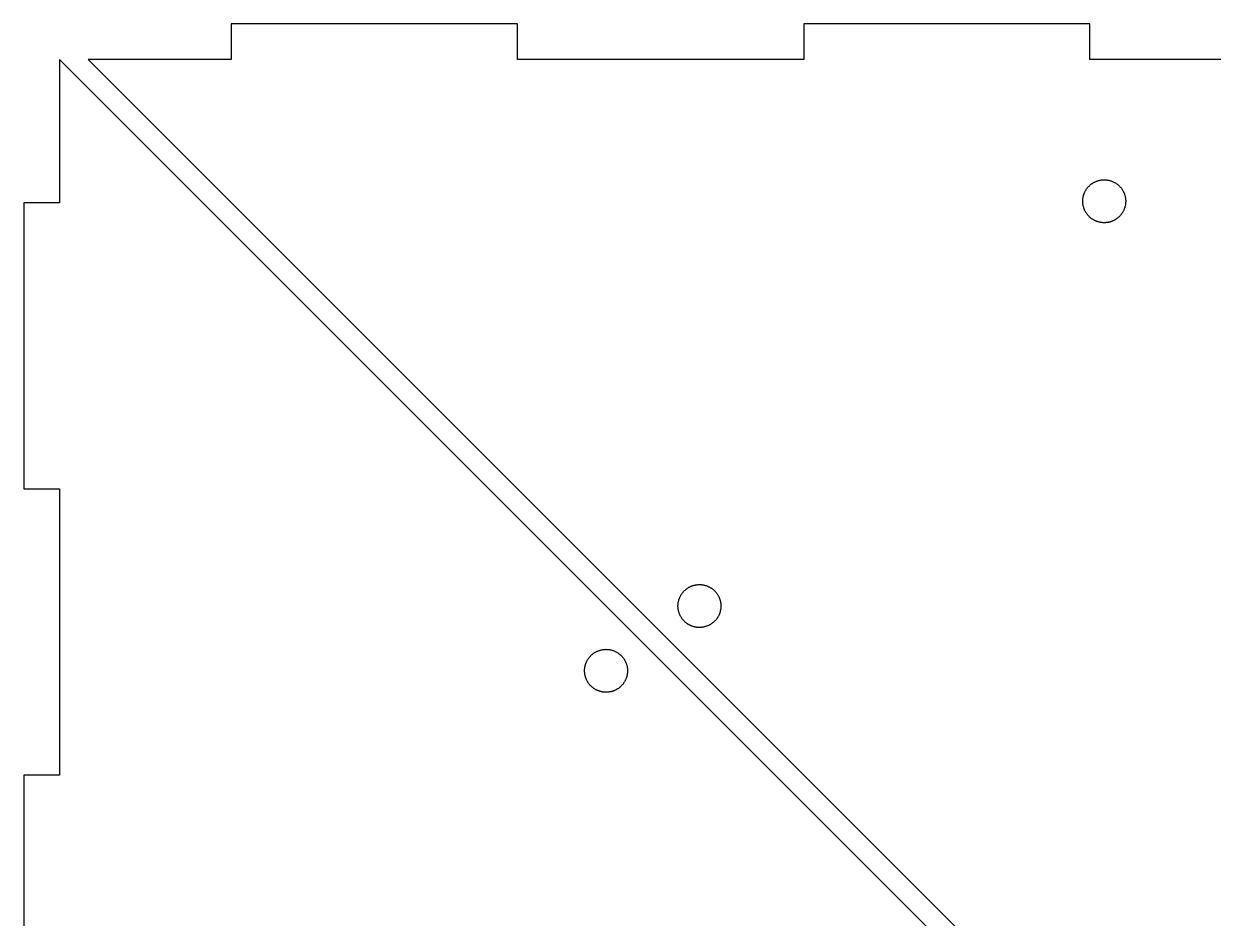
# Model space of a CAD drawing. Header units: metres. Extents: x -136 to 200, y -122 to 130.
# Drawn here: x -2.5 to 80.6, y -60 to 2.5 of the extents above; entities that cross this region are included whole.
import ezdxf

# ---------------------------------------------------------------- set-up
doc = ezdxf.new("R2010")
doc.units = ezdxf.units.M

msp = doc.modelspace()

# ---------------------------------------------------------------- linework, layer by layer
for p, q in [((32, 2.5), (12, 2.5)), ((12, 2.5), (12, 0)), ((32, 0), (32, 2.5)), ((72, 2.5), (52, 2.5)), ((52, 2.5), (52, 0)), ((72, 0), (72, 2.5)), ((120, -120), (0, 0)), ((0, 0), (0, -10)), ((12, 0), (2, 0)), ((2, 0), (122, -120)), ((52, 0), (32, 0)), ((92, 0), (72, 0)), ((71.6856, -9.17061), (71.7044, -9.13794)), ((71.7044, -9.13794), (71.724, -9.10571)), ((71.724, -9.10571), (71.7444, -9.07402)), ((71.7444, -9.07402), (71.7656, -9.04283)), ((71.7656, -9.04283), (71.7876, -9.01221)), ((71.7876, -9.01221), (71.8103, -8.98212)), ((71.8103, -8.98212), (71.8338, -8.95262)), ((71.8338, -8.95262), (71.858, -8.92372)), ((71.858, -8.92372), (71.8829, -8.89546)), ((71.8829, -8.89546), (71.9085, -8.86781)), ((71.9085, -8.86781), (71.9349, -8.84082)), ((71.9349, -8.84082), (71.9619, -8.8145)), ((71.9619, -8.8145), (71.9895, -8.78886)), ((71.9895, -8.78886), (72.0178, -8.76395)), ((72.0178, -8.76395), (72.0466, -8.73973)), ((72.0466, -8.73973), (72.0762, -8.71626)), ((72.0762, -8.71626), (72.1062, -8.69353)), ((72.1062, -8.69353), (72.1369, -8.67155)), ((72.1369, -8.67155), (72.168, -8.65036)), ((72.168, -8.65036), (72.1998, -8.62997)), ((72.1998, -8.62997), (72.232, -8.61038)), ((72.232, -8.61038), (72.2646, -8.5916)), ((72.2646, -8.5916), (72.2978, -8.57364)), ((72.2978, -8.57364), (72.3314, -8.55652)), ((72.3314, -8.55652), (72.3654, -8.54027)), ((72.3654, -8.54027), (72.3998, -8.52484)), ((72.3998, -8.52484), (72.4346, -8.51033)), ((72.4346, -8.51033), (72.4697, -8.49666)), ((72.4697, -8.49666), (72.5052, -8.48389)), ((72.5052, -8.48389), (72.541, -8.47202)), ((72.541, -8.47202), (72.577, -8.46104)), ((72.577, -8.46104), (72.6134, -8.45099)), ((72.6134, -8.45099), (72.6499, -8.44185)), ((72.6499, -8.44185), (72.6867, -8.43362)), ((72.6867, -8.43362), (72.7237, -8.42633)), ((72.7237, -8.42633), (72.7609, -8.41995)), ((72.7609, -8.41995), (72.7982, -8.41454)), ((72.7982, -8.41454), (72.8356, -8.41003)), ((72.8356, -8.41003), (72.8731, -8.40648)), ((72.8731, -8.40648), (72.9107, -8.40388)), ((72.9107, -8.40388), (72.9484, -8.40224)), ((72.9484, -8.40224), (72.9861, -8.4015)), ((72.9861, -8.4015), (73.0238, -8.40175)), ((73.0238, -8.40175), (73.0615, -8.40294)), ((73.0615, -8.40294), (73.0991, -8.40508)), ((73.0991, -8.40508), (73.1367, -8.40814)), ((73.1367, -8.40814), (73.1742, -8.41216)), ((73.1742, -8.41216), (73.2115, -8.41713)), ((73.2115, -8.41713), (73.2488, -8.42302)), ((73.2488, -8.42302), (73.2858, -8.42986)), ((73.2858, -8.42986), (73.3227, -8.43761)), ((73.3227, -8.43761), (73.3594, -8.4463)), ((73.3594, -8.4463), (73.3959, -8.4559)), ((73.3959, -8.4559), (73.4321, -8.46642)), ((73.4321, -8.46642), (73.468, -8.47784)), ((73.468, -8.47784), (73.5036, -8.49016)), ((73.5036, -8.49016), (73.5389, -8.50339)), ((73.5389, -8.50339), (73.5739, -8.51747)), ((73.5739, -8.51747), (73.6085, -8.53244)), ((73.6085, -8.53244), (73.6427, -8.54829)), ((73.6427, -8.54829), (73.6765, -8.56497)), ((73.6765, -8.56497), (73.7099, -8.58252)), ((73.7099, -8.58252), (73.7428, -8.60088)), ((73.7428, -8.60088), (73.7752, -8.62007)), ((73.7752, -8.62007), (73.8072, -8.64008)), ((73.8072, -8.64008), (73.8386, -8.66087)), ((73.8386, -8.66087), (73.8696, -8.68243)), ((73.8696, -8.68243), (73.8999, -8.7048)), ((73.8999, -8.7048), (73.9297, -8.72791)), ((73.9297, -8.72791), (73.9589, -8.75175)), ((73.9589, -8.75175), (73.9875, -8.77632)), ((73.9875, -8.77632), (74.0155, -8.80161)), ((74.0155, -8.80161), (74.0428, -8.82758)), ((74.0428, -8.82758), (74.0694, -8.85423)), ((74.0694, -8.85423), (74.0954, -8.88155)), ((74.0954, -8.88155), (74.1207, -8.90952)), ((74.1207, -8.90952), (74.1452, -8.93811)), ((74.1452, -8.93811), (74.1691, -8.9673)), ((74.1691, -8.9673), (74.1922, -8.99709)), ((74.1922, -8.99709), (74.2146, -9.02745)), ((74.2146, -9.02745), (74.2361, -9.05836)), ((74.2361, -9.05836), (74.2569, -9.0898)), ((74.2569, -9.0898), (74.2769, -9.12177)), ((74.2769, -9.12177), (74.2961, -9.15422)), ((71.4955, -9.89206), (71.4963, -9.85437)), ((71.4958, -9.92976), (71.4955, -9.89206)), ((71.497, -9.96744), (71.4958, -9.92976)), ((71.4963, -9.85437), (71.4979, -9.81671)), ((71.4991, -10.0051), (71.497, -9.96744)), ((71.4979, -9.81671), (71.5005, -9.7791)), ((71.5005, -9.7791), (71.5041, -9.74156)), ((71.5041, -9.74156), (71.5086, -9.70413)), ((71.5086, -9.70413), (71.514, -9.66682)), ((71.514, -9.66682), (71.5204, -9.62968)), ((71.5204, -9.62968), (71.5276, -9.5927)), ((71.5276, -9.5927), (71.5359, -9.55591)), ((71.5359, -9.55591), (71.545, -9.51933)), ((71.545, -9.51933), (71.5551, -9.483)), ((71.5551, -9.483), (71.5661, -9.44693)), ((71.5661, -9.44693), (71.5779, -9.41116)), ((71.5779, -9.41116), (71.5907, -9.37569)), ((71.5907, -9.37569), (71.6044, -9.34055)), ((71.6044, -9.34055), (71.6189, -9.30577)), ((71.6189, -9.30577), (71.6343, -9.27136)), ((71.6343, -9.27136), (71.6506, -9.23737)), ((71.6506, -9.23737), (71.6677, -9.20377)), ((71.6677, -9.20377), (71.6856, -9.17061)), ((74.2961, -9.15422), (74.3145, -9.18713)), ((74.3145, -9.18713), (74.332, -9.2205)), ((74.332, -9.2205), (74.3487, -9.25432)), ((74.3487, -9.25432), (74.3646, -9.28851)), ((74.3646, -9.28851), (74.3795, -9.32312)), ((74.3795, -9.32312), (74.3936, -9.35808)), ((74.3936, -9.35808), (74.4068, -9.39337)), ((74.4068, -9.39337), (74.4192, -9.429)), ((74.4192, -9.429), (74.4306, -9.46494)), ((74.4306, -9.46494), (74.4411, -9.50113)), ((74.4411, -9.50113), (74.4507, -9.5376)), ((74.4507, -9.5376), (74.4594, -9.57428)), ((74.4594, -9.57428), (74.4671, -9.61116)), ((74.4671, -9.61116), (74.474, -9.64824)), ((74.474, -9.64824), (74.4799, -9.68547)), ((74.4799, -9.68547), (74.4848, -9.72284)), ((74.4848, -9.72284), (74.4889, -9.76031)), ((74.4889, -9.76031), (74.4919, -9.7979)), ((74.4919, -9.7979), (74.4941, -9.83554)), ((74.4948, -9.94861), (74.4931, -9.98627)), ((74.4941, -9.83554), (74.4953, -9.87321)), ((74.4955, -9.9109), (74.4948, -9.94861)), ((74.4953, -9.87321), (74.4955, -9.9109)), ((0, -10), (-2.5, -10)), ((-2.5, -10), (-2.5, -30)), ((71.5022, -10.0426), (71.4991, -10.0051)), ((71.5062, -10.0801), (71.5022, -10.0426)), ((71.5112, -10.1175), (71.5062, -10.0801)), ((71.517, -10.1547), (71.5112, -10.1175)), ((71.5239, -10.1918), (71.517, -10.1547)), ((71.5316, -10.2287), (71.5239, -10.1918)), ((71.5403, -10.2654), (71.5316, -10.2287)), ((71.5499, -10.3018), (71.5403, -10.2654)), ((71.5605, -10.338), (71.5499, -10.3018)), ((71.5719, -10.374), (71.5605, -10.338)), ((71.5842, -10.4096), (71.5719, -10.374)), ((71.5974, -10.4449), (71.5842, -10.4096)), ((71.6115, -10.4799), (71.5974, -10.4449)), ((71.6265, -10.5145), (71.6115, -10.4799)), ((71.6423, -10.5487), (71.6265, -10.5145)), ((71.659, -10.5825), (71.6423, -10.5487)), ((71.6765, -10.6158), (71.659, -10.5825)), ((71.6949, -10.6488), (71.6765, -10.6158)), ((71.7141, -10.6812), (71.6949, -10.6488)), ((71.7341, -10.7132), (71.7141, -10.6812)), ((71.7549, -10.7446), (71.7341, -10.7132)), ((71.7765, -10.7755), (71.7549, -10.7446)), ((71.7988, -10.8059), (71.7765, -10.7755)), ((74.2035, -10.7908), (74.1808, -10.8208)), ((74.2254, -10.7601), (74.2035, -10.7908)), ((74.2466, -10.729), (74.2254, -10.7601)), ((74.267, -10.6973), (74.2466, -10.729)), ((74.2866, -10.6651), (74.267, -10.6973)), ((74.3054, -10.6324), (74.2866, -10.6651)), ((74.3234, -10.5992), (74.3054, -10.6324)), ((74.3405, -10.5656), (74.3234, -10.5992)), ((74.3567, -10.5316), (74.3405, -10.5656)), ((74.3722, -10.4972), (74.3567, -10.5316)), ((74.3867, -10.4624), (74.3722, -10.4972)), ((74.4003, -10.4273), (74.3867, -10.4624)), ((74.4131, -10.3918), (74.4003, -10.4273)), ((74.425, -10.356), (74.4131, -10.3918)), ((74.436, -10.32), (74.425, -10.356)), ((74.446, -10.2836), (74.436, -10.32)), ((74.4552, -10.2471), (74.446, -10.2836)), ((74.4634, -10.2103), (74.4552, -10.2471)), ((74.4707, -10.1733), (74.4634, -10.2103)), ((74.4771, -10.1361), (74.4707, -10.1733)), ((74.4825, -10.0988), (74.4771, -10.1361)), ((74.487, -10.0614), (74.4825, -10.0988)), ((74.4905, -10.0239), (74.487, -10.0614)), ((74.4931, -9.98627), (74.4905, -10.0239)), ((71.8219, -10.8357), (71.7988, -10.8059)), ((71.8458, -10.8649), (71.8219, -10.8357)), ((71.8703, -10.8935), (71.8458, -10.8649)), ((71.8956, -10.9214), (71.8703, -10.8935)), ((71.9216, -10.9487), (71.8956, -10.9214)), ((71.9483, -10.9754), (71.9216, -10.9487)), ((71.9756, -11.0014), (71.9483, -10.9754)), ((72.0036, -11.0267), (71.9756, -11.0014)), ((72.0321, -11.0512), (72.0036, -11.0267)), ((72.0613, -11.0751), (72.0321, -11.0512)), ((72.0911, -11.0982), (72.0613, -11.0751)), ((72.1215, -11.1205), (72.0911, -11.0982)), ((72.1524, -11.1421), (72.1215, -11.1205)), ((72.1838, -11.1629), (72.1524, -11.1421)), ((72.2158, -11.1829), (72.1838, -11.1629)), ((72.2482, -11.2021), (72.2158, -11.1829)), ((72.2812, -11.2205), (72.2482, -11.2021)), ((72.3145, -11.238), (72.2812, -11.2205)), ((72.3483, -11.2547), (72.3145, -11.238)), ((72.3825, -11.2705), (72.3483, -11.2547)), ((72.4171, -11.2855), (72.3825, -11.2705)), ((72.4521, -11.2996), (72.4171, -11.2855)), ((72.4874, -11.3128), (72.4521, -11.2996)), ((72.523, -11.3251), (72.4874, -11.3128)), ((72.559, -11.3365), (72.523, -11.3251)), ((72.5952, -11.3471), (72.559, -11.3365)), ((72.6316, -11.3567), (72.5952, -11.3471)), ((72.6683, -11.3654), (72.6316, -11.3567)), ((72.7052, -11.3731), (72.6683, -11.3654)), ((72.7423, -11.38), (72.7052, -11.3731)), ((72.7795, -11.3859), (72.7423, -11.38)), ((72.8169, -11.3908), (72.7795, -11.3859)), ((72.8544, -11.3948), (72.8169, -11.3908)), ((72.8919, -11.3979), (72.8544, -11.3948)), ((72.9296, -11.4), (72.8919, -11.3979)), ((72.9672, -11.4012), (72.9296, -11.4)), ((73.0049, -11.4015), (72.9672, -11.4012)), ((73.0426, -11.4007), (73.0049, -11.4015)), ((73.0803, -11.3991), (73.0426, -11.4007)), ((73.1179, -11.3965), (73.0803, -11.3991)), ((73.1554, -11.3929), (73.1179, -11.3965)), ((73.1929, -11.3884), (73.1554, -11.3929)), ((73.2302, -11.383), (73.1929, -11.3884)), ((73.2673, -11.3767), (73.2302, -11.383)), ((73.3043, -11.3694), (73.2673, -11.3767)), ((73.3411, -11.3611), (73.3043, -11.3694)), ((73.3777, -11.352), (73.3411, -11.3611)), ((73.414, -11.3419), (73.3777, -11.352)), ((73.4501, -11.3309), (73.414, -11.3419)), ((73.4858, -11.3191), (73.4501, -11.3309)), ((73.5213, -11.3063), (73.4858, -11.3191)), ((73.5565, -11.2927), (73.5213, -11.3063)), ((73.5912, -11.2781), (73.5565, -11.2927)), ((73.6256, -11.2627), (73.5912, -11.2781)), ((73.6597, -11.2465), (73.6256, -11.2627)), ((73.6932, -11.2293), (73.6597, -11.2465)), ((73.7264, -11.2114), (73.6932, -11.2293)), ((73.7591, -11.1926), (73.7264, -11.2114)), ((73.7913, -11.173), (73.7591, -11.1926)), ((73.823, -11.1526), (73.7913, -11.173)), ((73.8542, -11.1314), (73.823, -11.1526)), ((73.8848, -11.1095), (73.8542, -11.1314)), ((73.9149, -11.0867), (73.8848, -11.1095)), ((73.9444, -11.0632), (73.9149, -11.0867)), ((73.9733, -11.039), (73.9444, -11.0632)), ((74.0015, -11.0141), (73.9733, -11.039)), ((74.0292, -10.9885), (74.0015, -11.0141)), ((74.0562, -10.9621), (74.0292, -10.9885)), ((74.0825, -10.9352), (74.0562, -10.9621)), ((74.1081, -10.9075), (74.0825, -10.9352)), ((74.1331, -10.8792), (74.1081, -10.9075)), ((74.1573, -10.8504), (74.1331, -10.8792)), ((74.1808, -10.8208), (74.1573, -10.8504)), ((-2.5, -30), (0, -30)), ((0, -30), (0, -50)), ((43.4202, -37.4222), (43.4397, -37.39)), ((43.4397, -37.39), (43.4601, -37.3583)), ((43.4601, -37.3583), (43.4813, -37.3271)), ((43.4813, -37.3271), (43.5033, -37.2965)), ((43.5033, -37.2965), (43.526, -37.2664)), ((43.526, -37.2664), (43.5495, -37.2369)), ((43.5495, -37.2369), (43.5737, -37.208)), ((43.5737, -37.208), (43.5986, -37.1797)), ((43.5986, -37.1797), (43.6243, -37.1521)), ((43.6243, -37.1521), (43.6506, -37.1251)), ((43.6506, -37.1251), (43.6776, -37.0988)), ((43.6776, -37.0988), (43.7052, -37.0731)), ((43.7052, -37.0731), (43.7335, -37.0482)), ((43.7335, -37.0482), (43.7624, -37.024)), ((43.7624, -37.024), (43.7919, -37.0005)), ((43.7919, -37.0005), (43.822, -36.9778)), ((43.822, -36.9778), (43.8526, -36.9558)), ((43.8526, -36.9558), (43.8838, -36.9346)), ((43.8838, -36.9346), (43.9155, -36.9142)), ((43.9155, -36.9142), (43.9477, -36.8946)), ((43.9477, -36.8946), (43.9804, -36.8759)), ((43.9804, -36.8759), (44.0135, -36.8579)), ((44.0135, -36.8579), (44.0471, -36.8408)), ((44.0471, -36.8408), (44.0811, -36.8245)), ((44.0811, -36.8245), (44.1155, -36.8091)), ((44.1155, -36.8091), (44.1503, -36.7946)), ((44.1503, -36.7946), (44.1855, -36.7809)), ((44.1855, -36.7809), (44.2209, -36.7682)), ((44.2209, -36.7682), (44.2567, -36.7563)), ((44.2567, -36.7563), (44.2928, -36.7453)), ((44.2928, -36.7453), (44.3291, -36.7352)), ((44.3291, -36.7352), (44.3657, -36.7261)), ((44.3657, -36.7261), (44.4025, -36.7179)), ((44.4025, -36.7179), (44.4395, -36.7106)), ((44.4395, -36.7106), (44.4766, -36.7042)), ((44.4766, -36.7042), (44.5139, -36.6988)), ((44.5139, -36.6988), (44.5513, -36.6943)), ((44.5513, -36.6943), (44.5889, -36.6908)), ((44.5889, -36.6908), (44.6265, -36.6881)), ((44.6265, -36.6881), (44.6641, -36.6865)), ((44.6641, -36.6865), (44.7018, -36.6858)), ((44.7018, -36.6858), (44.7395, -36.686)), ((44.7395, -36.686), (44.7772, -36.6872)), ((44.7772, -36.6872), (44.8148, -36.6893)), ((44.8148, -36.6893), (44.8524, -36.6924)), ((44.8524, -36.6924), (44.8899, -36.6964)), ((44.8899, -36.6964), (44.9273, -36.7014)), ((44.9273, -36.7014), (44.9645, -36.7073)), ((44.9645, -36.7073), (45.0016, -36.7141)), ((45.0016, -36.7141), (45.0385, -36.7219)), ((45.0385, -36.7219), (45.0752, -36.7306)), ((45.0752, -36.7306), (45.1116, -36.7402)), ((45.1116, -36.7402), (45.1478, -36.7507)), ((45.1478, -36.7507), (45.1837, -36.7621)), ((45.1837, -36.7621), (45.2194, -36.7744)), ((45.2194, -36.7744), (45.2547, -36.7876)), ((45.2547, -36.7876), (45.2896, -36.8017)), ((45.2896, -36.8017), (45.3242, -36.8167)), ((45.3242, -36.8167), (45.3584, -36.8326)), ((45.3584, -36.8326), (45.3922, -36.8492)), ((45.3922, -36.8492), (45.4256, -36.8668)), ((45.4256, -36.8668), (45.4585, -36.8851)), ((45.4585, -36.8851), (45.491, -36.9043)), ((45.491, -36.9043), (45.5229, -36.9243)), ((45.5229, -36.9243), (45.5544, -36.9451)), ((45.5544, -36.9451), (45.5853, -36.9667)), ((45.5853, -36.9667), (45.6157, -36.9891)), ((45.6157, -36.9891), (45.6454, -37.0122)), ((45.6454, -37.0122), (45.6746, -37.036)), ((45.6746, -37.036), (45.7032, -37.0606)), ((45.7032, -37.0606), (45.7312, -37.0859)), ((45.7312, -37.0859), (45.7585, -37.1118)), ((45.7585, -37.1118), (45.7852, -37.1385)), ((45.7852, -37.1385), (45.8111, -37.1658)), ((45.8111, -37.1658), (45.8364, -37.1938)), ((45.8364, -37.1938), (45.861, -37.2224)), ((45.861, -37.2224), (45.8848, -37.2516)), ((45.8848, -37.2516), (45.9079, -37.2813)), ((45.9079, -37.2813), (45.9303, -37.3117)), ((45.9303, -37.3117), (45.9519, -37.3426)), ((45.9519, -37.3426), (45.9727, -37.3741)), ((45.9727, -37.3741), (45.9927, -37.406)), ((43.2113, -38.1763), (43.212, -38.1386)), ((43.2115, -38.214), (43.2113, -38.1763)), ((43.2127, -38.2517), (43.2115, -38.214)), ((43.212, -38.1386), (43.2137, -38.101)), ((43.2137, -38.101), (43.2163, -38.0634)), ((43.2163, -38.0634), (43.2198, -38.0258)), ((43.2198, -38.0258), (43.2243, -37.9884)), ((43.2243, -37.9884), (43.2297, -37.9511)), ((43.2297, -37.9511), (43.2361, -37.9139)), ((43.2361, -37.9139), (43.2434, -37.877)), ((43.2434, -37.877), (43.2516, -37.8402)), ((43.2516, -37.8402), (43.2608, -37.8036)), ((43.2608, -37.8036), (43.2708, -37.7673)), ((43.2708, -37.7673), (43.2818, -37.7312)), ((43.2818, -37.7312), (43.2937, -37.6954)), ((43.2937, -37.6954), (43.3064, -37.6599)), ((43.3064, -37.6599), (43.3201, -37.6248)), ((43.3201, -37.6248), (43.3346, -37.59)), ((43.3346, -37.59), (43.35, -37.5556)), ((43.35, -37.5556), (43.3663, -37.5216)), ((43.3663, -37.5216), (43.3834, -37.488)), ((43.3834, -37.488), (43.4014, -37.4549)), ((43.4014, -37.4549), (43.4202, -37.4222)), ((45.9927, -37.406), (46.0119, -37.4385)), ((46.0119, -37.4385), (46.0302, -37.4714)), ((46.0302, -37.4714), (46.0478, -37.5048)), ((46.0478, -37.5048), (46.0645, -37.5386)), ((46.0645, -37.5386), (46.0803, -37.5728)), ((46.0803, -37.5728), (46.0953, -37.6074)), ((46.0953, -37.6074), (46.1094, -37.6423)), ((46.1094, -37.6423), (46.1226, -37.6776)), ((46.1226, -37.6776), (46.1349, -37.7133)), ((46.1349, -37.7133), (46.1463, -37.7492)), ((46.1463, -37.7492), (46.1568, -37.7854)), ((46.1568, -37.7854), (46.1665, -37.8219)), ((46.1665, -37.8219), (46.1751, -37.8585)), ((46.1751, -37.8585), (46.1829, -37.8954)), ((46.1829, -37.8954), (46.1897, -37.9325)), ((46.1897, -37.9325), (46.1956, -37.9697)), ((46.1956, -37.9697), (46.2006, -38.0071)), ((46.2006, -38.0071), (46.2046, -38.0446)), ((46.2046, -38.0446), (46.2077, -38.0822)), ((46.2077, -38.0822), (46.2098, -38.1198)), ((46.2098, -38.1198), (46.211, -38.1575)), ((46.2112, -38.1952), (46.2105, -38.2329)), ((46.211, -38.1575), (46.2112, -38.1952)), ((43.2148, -38.2893), (43.2127, -38.2517)), ((43.2179, -38.3269), (43.2148, -38.2893)), ((43.2219, -38.3644), (43.2179, -38.3269)), ((43.2269, -38.4018), (43.2219, -38.3644)), ((43.2328, -38.439), (43.2269, -38.4018)), ((43.2396, -38.4761), (43.2328, -38.439)), ((43.2474, -38.513), (43.2396, -38.4761)), ((43.2561, -38.5497), (43.2474, -38.513)), ((43.2657, -38.5861), (43.2561, -38.5497)), ((43.2762, -38.6223), (43.2657, -38.5861)), ((43.2876, -38.6582), (43.2762, -38.6223)), ((43.2999, -38.6939), (43.2876, -38.6582)), ((43.3132, -38.7292), (43.2999, -38.6939)), ((43.3273, -38.7641), (43.3132, -38.7292)), ((43.3422, -38.7987), (43.3273, -38.7641)), ((43.3581, -38.8329), (43.3422, -38.7987)), ((43.3747, -38.8667), (43.3581, -38.8329)), ((43.3923, -38.9001), (43.3747, -38.8667)), ((43.4106, -38.933), (43.3923, -38.9001)), ((43.4298, -38.9655), (43.4106, -38.933)), ((43.4498, -38.9974), (43.4298, -38.9655)), ((43.4706, -39.0289), (43.4498, -38.9974)), ((43.4922, -39.0598), (43.4706, -39.0289)), ((43.5146, -39.0901), (43.4922, -39.0598)), ((45.9412, -39.0444), (45.9192, -39.075)), ((45.9624, -39.0132), (45.9412, -39.0444)), ((45.9828, -38.9815), (45.9624, -39.0132)), ((46.0024, -38.9493), (45.9828, -38.9815)), ((46.0211, -38.9166), (46.0024, -38.9493)), ((46.0391, -38.8835), (46.0211, -38.9166)), ((46.0562, -38.8499), (46.0391, -38.8835)), ((46.0725, -38.8159), (46.0562, -38.8499)), ((46.0879, -38.7815), (46.0725, -38.8159)), ((46.1024, -38.7467), (46.0879, -38.7815)), ((46.1161, -38.7115), (46.1024, -38.7467)), ((46.1288, -38.6761), (46.1161, -38.7115)), ((46.1407, -38.6403), (46.1288, -38.6761)), ((46.1517, -38.6042), (46.1407, -38.6403)), ((46.1618, -38.5679), (46.1517, -38.6042)), ((46.1709, -38.5313), (46.1618, -38.5679)), ((46.1791, -38.4945), (46.1709, -38.5313)), ((46.1864, -38.4576), (46.1791, -38.4945)), ((46.1928, -38.4204), (46.1864, -38.4576)), ((46.1982, -38.3831), (46.1928, -38.4204)), ((46.2027, -38.3457), (46.1982, -38.3831)), ((46.2063, -38.3081), (46.2027, -38.3457)), ((46.2089, -38.2705), (46.2063, -38.3081)), ((46.2105, -38.2329), (46.2089, -38.2705)), ((43.5377, -39.1199), (43.5146, -39.0901)), ((43.5615, -39.1491), (43.5377, -39.1199)), ((43.5861, -39.1777), (43.5615, -39.1491)), ((43.6114, -39.2057), (43.5861, -39.1777)), ((43.6374, -39.233), (43.6114, -39.2057)), ((43.664, -39.2597), (43.6374, -39.233)), ((43.6913, -39.2856), (43.664, -39.2597)), ((43.7193, -39.3109), (43.6913, -39.2856)), ((43.7479, -39.3355), (43.7193, -39.3109)), ((43.7771, -39.3593), (43.7479, -39.3355)), ((43.8069, -39.3824), (43.7771, -39.3593)), ((43.8372, -39.4048), (43.8069, -39.3824)), ((43.8681, -39.4264), (43.8372, -39.4048)), ((43.8996, -39.4472), (43.8681, -39.4264)), ((43.9315, -39.4672), (43.8996, -39.4472)), ((43.964, -39.4864), (43.9315, -39.4672)), ((43.9969, -39.5047), (43.964, -39.4864)), ((44.0303, -39.5223), (43.9969, -39.5047)), ((44.0641, -39.539), (44.0303, -39.5223)), ((44.0983, -39.5548), (44.0641, -39.539)), ((44.1329, -39.5697), (44.0983, -39.5548)), ((44.1678, -39.5838), (44.1329, -39.5697)), ((44.2031, -39.5971), (44.1678, -39.5838)), ((44.2388, -39.6094), (44.2031, -39.5971)), ((44.2747, -39.6208), (44.2388, -39.6094)), ((44.3109, -39.6313), (44.2747, -39.6208)), ((44.3474, -39.6409), (44.3109, -39.6313)), ((44.384, -39.6496), (44.3474, -39.6409)), ((44.4209, -39.6574), (44.384, -39.6496)), ((44.458, -39.6642), (44.4209, -39.6574)), ((44.4952, -39.6701), (44.458, -39.6642)), ((44.5326, -39.6751), (44.4952, -39.6701)), ((44.5701, -39.6791), (44.5326, -39.6751)), ((44.6077, -39.6822), (44.5701, -39.6791)), ((44.6453, -39.6843), (44.6077, -39.6822)), ((44.683, -39.6855), (44.6453, -39.6843)), ((44.7207, -39.6857), (44.683, -39.6855)), ((44.7584, -39.685), (44.7207, -39.6857)), ((44.796, -39.6833), (44.7584, -39.685)), ((44.8336, -39.6807), (44.796, -39.6833)), ((44.8712, -39.6772), (44.8336, -39.6807)), ((44.9086, -39.6727), (44.8712, -39.6772)), ((44.9459, -39.6673), (44.9086, -39.6727)), ((44.9831, -39.6609), (44.9459, -39.6673)), ((45.0201, -39.6536), (44.9831, -39.6609)), ((45.0568, -39.6454), (45.0201, -39.6536)), ((45.0934, -39.6362), (45.0568, -39.6454)), ((45.1297, -39.6262), (45.0934, -39.6362)), ((45.1658, -39.6152), (45.1297, -39.6262)), ((45.2016, -39.6033), (45.1658, -39.6152)), ((45.2371, -39.5906), (45.2016, -39.6033)), ((45.2722, -39.5769), (45.2371, -39.5906)), ((45.307, -39.5624), (45.2722, -39.5769)), ((45.3414, -39.547), (45.307, -39.5624)), ((45.3754, -39.5307), (45.3414, -39.547)), ((45.409, -39.5136), (45.3754, -39.5307)), ((45.4421, -39.4956), (45.409, -39.5136)), ((45.4748, -39.4769), (45.4421, -39.4956)), ((45.507, -39.4573), (45.4748, -39.4769)), ((45.5387, -39.4369), (45.507, -39.4573)), ((45.5699, -39.4157), (45.5387, -39.4369)), ((45.6006, -39.3937), (45.5699, -39.4157)), ((45.6306, -39.371), (45.6006, -39.3937)), ((45.6601, -39.3475), (45.6306, -39.371)), ((45.689, -39.3233), (45.6601, -39.3475)), ((45.7173, -39.2984), (45.689, -39.3233)), ((45.7449, -39.2727), (45.7173, -39.2984)), ((45.7719, -39.2464), (45.7449, -39.2727)), ((45.7982, -39.2194), (45.7719, -39.2464)), ((45.8239, -39.1918), (45.7982, -39.2194)), ((45.8488, -39.1635), (45.8239, -39.1918)), ((45.873, -39.1346), (45.8488, -39.1635)), ((45.8965, -39.1051), (45.873, -39.1346)), ((45.9192, -39.075), (45.8965, -39.1051)), ((37.208, -41.5737), (37.2369, -41.5495)), ((37.2369, -41.5495), (37.2664, -41.526)), ((37.2664, -41.526), (37.2965, -41.5033)), ((37.2965, -41.5033), (37.3271, -41.4813)), ((37.3271, -41.4813), (37.3583, -41.4601)), ((37.3583, -41.4601), (37.39, -41.4397)), ((37.39, -41.4397), (37.4222, -41.4202)), ((37.4222, -41.4202), (37.4549, -41.4014)), ((37.4549, -41.4014), (37.488, -41.3834)), ((37.488, -41.3834), (37.5216, -41.3663)), ((37.5216, -41.3663), (37.5556, -41.35)), ((37.5556, -41.35), (37.59, -41.3346)), ((37.59, -41.3346), (37.6248, -41.3201)), ((37.6248, -41.3201), (37.6599, -41.3064)), ((37.6599, -41.3064), (37.6954, -41.2937)), ((37.6954, -41.2937), (37.7312, -41.2818)), ((37.7312, -41.2818), (37.7673, -41.2708)), ((37.7673, -41.2708), (37.8036, -41.2608)), ((37.8036, -41.2608), (37.8402, -41.2516)), ((37.8402, -41.2516), (37.877, -41.2434)), ((37.877, -41.2434), (37.9139, -41.2361)), ((37.9139, -41.2361), (37.9511, -41.2297)), ((37.9511, -41.2297), (37.9884, -41.2243)), ((37.9884, -41.2243), (38.0258, -41.2198)), ((38.0258, -41.2198), (38.0634, -41.2163)), ((38.0634, -41.2163), (38.101, -41.2137)), ((38.101, -41.2137), (38.1386, -41.212)), ((38.1386, -41.212), (38.1763, -41.2113)), ((38.1763, -41.2113), (38.214, -41.2115)), ((38.214, -41.2115), (38.2517, -41.2127)), ((38.2517, -41.2127), (38.2893, -41.2148)), ((38.2893, -41.2148), (38.3269, -41.2179)), ((38.3269, -41.2179), (38.3644, -41.2219)), ((38.3644, -41.2219), (38.4018, -41.2269)), ((38.4018, -41.2269), (38.439, -41.2328)), ((38.439, -41.2328), (38.4761, -41.2396)), ((38.4761, -41.2396), (38.513, -41.2474)), ((38.513, -41.2474), (38.5497, -41.2561)), ((38.5497, -41.2561), (38.5861, -41.2657)), ((38.5861, -41.2657), (38.6223, -41.2762)), ((38.6223, -41.2762), (38.6582, -41.2876)), ((38.6582, -41.2876), (38.6939, -41.2999)), ((38.6939, -41.2999), (38.7292, -41.3132)), ((38.7292, -41.3132), (38.7641, -41.3273)), ((38.7641, -41.3273), (38.7987, -41.3422)), ((38.7987, -41.3422), (38.8329, -41.3581)), ((38.8329, -41.3581), (38.8667, -41.3747)), ((38.8667, -41.3747), (38.9001, -41.3923)), ((38.9001, -41.3923), (38.933, -41.4106)), ((38.933, -41.4106), (38.9655, -41.4298)), ((38.9655, -41.4298), (38.9974, -41.4498)), ((38.9974, -41.4498), (39.0289, -41.4706)), ((39.0289, -41.4706), (39.0598, -41.4922)), ((39.0598, -41.4922), (39.0901, -41.5146)), ((39.0901, -41.5146), (39.1199, -41.5377)), ((39.1199, -41.5377), (39.1491, -41.5615)), ((36.7179, -42.4025), (36.7261, -42.3657)), ((36.7261, -42.3657), (36.7352, -42.3291)), ((36.7352, -42.3291), (36.7453, -42.2928)), ((36.7453, -42.2928), (36.7563, -42.2567)), ((36.7563, -42.2567), (36.7682, -42.2209)), ((36.7682, -42.2209), (36.7809, -42.1855)), ((36.7809, -42.1855), (36.7946, -42.1503)), ((36.7946, -42.1503), (36.8091, -42.1155)), ((36.8091, -42.1155), (36.8245, -42.0811)), ((36.8245, -42.0811), (36.8408, -42.0471)), ((36.8408, -42.0471), (36.8579, -42.0135)), ((36.8579, -42.0135), (36.8759, -41.9804)), ((36.8759, -41.9804), (36.8946, -41.9477)), ((36.8946, -41.9477), (36.9142, -41.9155)), ((36.9142, -41.9155), (36.9346, -41.8838)), ((36.9346, -41.8838), (36.9558, -41.8526)), ((36.9558, -41.8526), (36.9778, -41.822)), ((36.9778, -41.822), (37.0005, -41.7919)), ((37.0005, -41.7919), (37.024, -41.7624)), ((37.024, -41.7624), (37.0482, -41.7335)), ((37.0482, -41.7335), (37.0731, -41.7052)), ((37.0731, -41.7052), (37.0988, -41.6776)), ((37.0988, -41.6776), (37.1251, -41.6506)), ((37.1251, -41.6506), (37.1521, -41.6243)), ((37.1521, -41.6243), (37.1797, -41.5986)), ((37.1797, -41.5986), (37.208, -41.5737)), ((39.1491, -41.5615), (39.1777, -41.5861)), ((39.1777, -41.5861), (39.2057, -41.6114)), ((39.2057, -41.6114), (39.233, -41.6374)), ((39.233, -41.6374), (39.2597, -41.664)), ((39.2597, -41.664), (39.2856, -41.6913)), ((39.2856, -41.6913), (39.3109, -41.7193)), ((39.3109, -41.7193), (39.3355, -41.7479)), ((39.3355, -41.7479), (39.3593, -41.7771)), ((39.3593, -41.7771), (39.3824, -41.8069)), ((39.3824, -41.8069), (39.4048, -41.8372)), ((39.4048, -41.8372), (39.4264, -41.8681)), ((39.4264, -41.8681), (39.4472, -41.8996)), ((39.4472, -41.8996), (39.4672, -41.9315)), ((39.4672, -41.9315), (39.4864, -41.964)), ((39.4864, -41.964), (39.5047, -41.9969)), ((39.5047, -41.9969), (39.5223, -42.0303)), ((39.5223, -42.0303), (39.539, -42.0641)), ((39.539, -42.0641), (39.5548, -42.0983)), ((39.5548, -42.0983), (39.5697, -42.1329)), ((39.5697, -42.1329), (39.5838, -42.1678)), ((39.5838, -42.1678), (39.5971, -42.2031)), ((39.5971, -42.2031), (39.6094, -42.2388)), ((39.6094, -42.2388), (39.6208, -42.2747)), ((39.6208, -42.2747), (39.6313, -42.3109)), ((39.6313, -42.3109), (39.6409, -42.3474)), ((39.6409, -42.3474), (39.6496, -42.384)), ((39.6496, -42.384), (39.6574, -42.4209)), ((36.6858, -42.7018), (36.6865, -42.6641)), ((36.686, -42.7395), (36.6858, -42.7018)), ((36.6872, -42.7772), (36.686, -42.7395)), ((36.6865, -42.6641), (36.6881, -42.6265)), ((36.6893, -42.8148), (36.6872, -42.7772)), ((36.6881, -42.6265), (36.6908, -42.5889)), ((36.6924, -42.8524), (36.6893, -42.8148)), ((36.6908, -42.5889), (36.6943, -42.5513)), ((36.6964, -42.8899), (36.6924, -42.8524)), ((36.6943, -42.5513), (36.6988, -42.5139)), ((36.7014, -42.9273), (36.6964, -42.8899)), ((36.6988, -42.5139), (36.7042, -42.4766)), ((36.7073, -42.9645), (36.7014, -42.9273)), ((36.7042, -42.4766), (36.7106, -42.4395)), ((36.7141, -43.0016), (36.7073, -42.9645)), ((36.7106, -42.4395), (36.7179, -42.4025)), ((36.7219, -43.0385), (36.7141, -43.0016)), ((36.7306, -43.0752), (36.7219, -43.0385)), ((36.7402, -43.1116), (36.7306, -43.0752)), ((36.7507, -43.1478), (36.7402, -43.1116)), ((36.7621, -43.1837), (36.7507, -43.1478)), ((36.7744, -43.2194), (36.7621, -43.1837)), ((39.6033, -43.2016), (39.5906, -43.2371)), ((39.6152, -43.1658), (39.6033, -43.2016)), ((39.6262, -43.1297), (39.6152, -43.1658)), ((39.6362, -43.0934), (39.6262, -43.1297)), ((39.6454, -43.0568), (39.6362, -43.0934)), ((39.6536, -43.0201), (39.6454, -43.0568)), ((39.6609, -42.9831), (39.6536, -43.0201)), ((39.6574, -42.4209), (39.6642, -42.458)), ((39.6673, -42.9459), (39.6609, -42.9831)), ((39.6642, -42.458), (39.6701, -42.4952)), ((39.6727, -42.9086), (39.6673, -42.9459)), ((39.6701, -42.4952), (39.6751, -42.5326)), ((39.6772, -42.8712), (39.6727, -42.9086)), ((39.6751, -42.5326), (39.6791, -42.5701)), ((39.6807, -42.8336), (39.6772, -42.8712)), ((39.6791, -42.5701), (39.6822, -42.6077)), ((39.6833, -42.796), (39.6807, -42.8336)), ((39.6822, -42.6077), (39.6843, -42.6453)), ((39.685, -42.7584), (39.6833, -42.796)), ((39.6843, -42.6453), (39.6855, -42.683)), ((39.6857, -42.7207), (39.685, -42.7584)), ((39.6855, -42.683), (39.6857, -42.7207)), ((36.7876, -43.2547), (36.7744, -43.2194)), ((36.8017, -43.2896), (36.7876, -43.2547)), ((36.8167, -43.3242), (36.8017, -43.2896)), ((36.8326, -43.3584), (36.8167, -43.3242)), ((36.8492, -43.3922), (36.8326, -43.3584)), ((36.8668, -43.4256), (36.8492, -43.3922)), ((36.8851, -43.4585), (36.8668, -43.4256)), ((36.9043, -43.491), (36.8851, -43.4585)), ((36.9243, -43.5229), (36.9043, -43.491)), ((36.9451, -43.5544), (36.9243, -43.5229)), ((36.9667, -43.5853), (36.9451, -43.5544)), ((36.9891, -43.6157), (36.9667, -43.5853)), ((37.0122, -43.6454), (36.9891, -43.6157)), ((37.036, -43.6746), (37.0122, -43.6454)), ((37.0606, -43.7032), (37.036, -43.6746)), ((37.0859, -43.7312), (37.0606, -43.7032)), ((37.1118, -43.7585), (37.0859, -43.7312)), ((37.1385, -43.7852), (37.1118, -43.7585)), ((37.1658, -43.8111), (37.1385, -43.7852)), ((37.1938, -43.8364), (37.1658, -43.8111)), ((37.2224, -43.861), (37.1938, -43.8364)), ((37.2516, -43.8848), (37.2224, -43.861)), ((37.2813, -43.9079), (37.2516, -43.8848)), ((37.3117, -43.9303), (37.2813, -43.9079)), ((37.3426, -43.9519), (37.3117, -43.9303)), ((37.3741, -43.9727), (37.3426, -43.9519)), ((37.406, -43.9927), (37.3741, -43.9727)), ((37.4385, -44.0119), (37.406, -43.9927)), ((37.4714, -44.0302), (37.4385, -44.0119)), ((37.5048, -44.0478), (37.4714, -44.0302)), ((37.5386, -44.0645), (37.5048, -44.0478)), ((38.8835, -44.0391), (38.8499, -44.0562)), ((38.9166, -44.0211), (38.8835, -44.0391)), ((38.9493, -44.0024), (38.9166, -44.0211)), ((38.9815, -43.9828), (38.9493, -44.0024)), ((39.0132, -43.9624), (38.9815, -43.9828)), ((39.0444, -43.9412), (39.0132, -43.9624)), ((39.075, -43.9192), (39.0444, -43.9412)), ((39.1051, -43.8965), (39.075, -43.9192)), ((39.1346, -43.873), (39.1051, -43.8965)), ((39.1635, -43.8488), (39.1346, -43.873)), ((39.1918, -43.8239), (39.1635, -43.8488)), ((39.2194, -43.7982), (39.1918, -43.8239)), ((39.2464, -43.7719), (39.2194, -43.7982)), ((39.2727, -43.7449), (39.2464, -43.7719)), ((39.2984, -43.7173), (39.2727, -43.7449)), ((39.3233, -43.689), (39.2984, -43.7173)), ((39.3475, -43.6601), (39.3233, -43.689)), ((39.371, -43.6306), (39.3475, -43.6601)), ((39.3937, -43.6006), (39.371, -43.6306)), ((39.4157, -43.5699), (39.3937, -43.6006)), ((39.4369, -43.5387), (39.4157, -43.5699)), ((39.4573, -43.507), (39.4369, -43.5387)), ((39.4769, -43.4748), (39.4573, -43.507)), ((39.4956, -43.4421), (39.4769, -43.4748)), ((39.5136, -43.409), (39.4956, -43.4421)), ((39.5307, -43.3754), (39.5136, -43.409)), ((39.547, -43.3414), (39.5307, -43.3754)), ((39.5624, -43.307), (39.547, -43.3414)), ((39.5769, -43.2722), (39.5624, -43.307)), ((39.5906, -43.2371), (39.5769, -43.2722)), ((37.5728, -44.0803), (37.5386, -44.0645)), ((37.6074, -44.0953), (37.5728, -44.0803)), ((37.6423, -44.1094), (37.6074, -44.0953)), ((37.6776, -44.1226), (37.6423, -44.1094)), ((37.7133, -44.1349), (37.6776, -44.1226)), ((37.7492, -44.1463), (37.7133, -44.1349)), ((37.7854, -44.1568), (37.7492, -44.1463)), ((37.8219, -44.1665), (37.7854, -44.1568)), ((37.8585, -44.1751), (37.8219, -44.1665)), ((37.8954, -44.1829), (37.8585, -44.1751)), ((37.9325, -44.1897), (37.8954, -44.1829)), ((37.9697, -44.1956), (37.9325, -44.1897)), ((38.0071, -44.2006), (37.9697, -44.1956)), ((38.0446, -44.2046), (38.0071, -44.2006)), ((38.0822, -44.2077), (38.0446, -44.2046)), ((38.1198, -44.2098), (38.0822, -44.2077)), ((38.1575, -44.211), (38.1198, -44.2098)), ((38.1952, -44.2112), (38.1575, -44.211)), ((38.2329, -44.2105), (38.1952, -44.2112)), ((38.2705, -44.2089), (38.2329, -44.2105)), ((38.3081, -44.2063), (38.2705, -44.2089)), ((38.3457, -44.2027), (38.3081, -44.2063)), ((38.3831, -44.1982), (38.3457, -44.2027)), ((38.4204, -44.1928), (38.3831, -44.1982)), ((38.4576, -44.1864), (38.4204, -44.1928)), ((38.4945, -44.1791), (38.4576, -44.1864)), ((38.5313, -44.1709), (38.4945, -44.1791)), ((38.5679, -44.1618), (38.5313, -44.1709)), ((38.6042, -44.1517), (38.5679, -44.1618)), ((38.6403, -44.1407), (38.6042, -44.1517)), ((38.6761, -44.1288), (38.6403, -44.1407)), ((38.7115, -44.1161), (38.6761, -44.1288)), ((38.7467, -44.1024), (38.7115, -44.1161)), ((38.7815, -44.0879), (38.7467, -44.1024)), ((38.8159, -44.0725), (38.7815, -44.0879)), ((38.8499, -44.0562), (38.8159, -44.0725)), ((0, -50), (-2.5, -50)), ((-2.5, -50), (-2.5, -70))]:
    msp.add_line(p, q)

doc.saveas('drawing.dxf')
